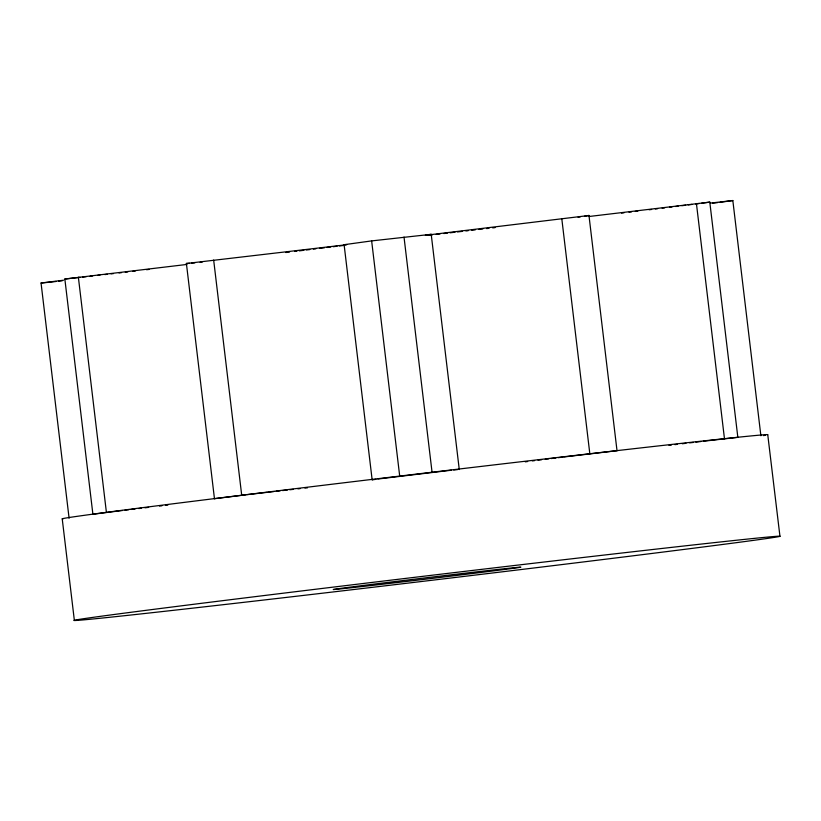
<?xml version="1.0" encoding="UTF-8"?>
<svg xmlns="http://www.w3.org/2000/svg" width="821" height="821" viewBox="0 0 821 821"><rect width="100%" height="100%" fill="white"/><g stroke="black" fill="none" stroke-linecap="round" stroke-linejoin="round"><path stroke-width="1.23" d="M346.77 244.699L186.275 263.5L189.61 263.346M214.322 498.727L246.208 494.765M372.159 479.916L344.112 244.699L371.646 240.902L431.21 234.313L459.267 469.54M760.882 435.756L732.835 200.54L720.13 202.305M425.36 235.278L431.21 234.313M372.375 479.854L375.915 479.31M584.46 216.313L589.068 215.471L425.801 235.247M377.876 479.023L451.324 470.228M122.503 510.488L92.896 514.244L64.849 279.017L186.911 264.444M578.076 217.206L580.19 216.918M525.296 461.843L527.667 461.525M703.371 441.236L737.843 437.357L709.796 202.13L701.719 203.177M695.664 203.957L699.297 203.485M681.861 205.712L685.648 205.229M688.183 204.911L691.98 204.429M532.326 460.92L534.604 460.632M69.097 518.236L41.05 283.009L63.576 280.197M669.546 207.251L671.999 206.943M675.683 206.492L678.136 206.184M538.022 460.201L541.624 459.75M545.226 459.298L548.828 458.836M589.016 216.498L709.796 202.13M662.147 208.175L664.62 207.867M551.178 458.549L555.879 457.964M558.229 457.677L562.929 457.092M655.374 209.006L657.59 208.729M712.679 203.208L717.646 202.602M564.099 456.948L617.115 450.698M621.497 213.111L624.001 212.803M629.019 212.198L631.534 211.89M635.3 211.438L637.804 211.13M649.103 209.766L651.607 209.458M668.992 445.341L671.373 445.064M674.934 444.633L677.304 444.346M125.008 510.19L128.774 509.738M131.288 509.441L135.044 508.989M695.849 442.129L700.867 441.534M138.759 508.548L141.222 508.25M144.937 507.809L148.642 507.368M682.251 443.751L685.956 443.309M689.671 442.868L693.376 442.427M119.014 272.952L121.518 272.654M125.285 272.213L127.789 271.925M132.797 271.33L135.301 271.043M146.579 269.719L149.094 269.421M159.52 506.085L161.891 505.798M165.452 505.377L167.833 505.1M51.097 282.055L56.064 281.48M58.548 281.193L62.263 280.761M49.999 282.188L41.05 283.009M247.337 494.632L267.379 492.323M710.391 203.085L732.835 200.54M104.883 274.573L107.335 274.296M111.03 273.875L113.483 273.588M97.545 275.404L99.988 275.127M268.652 492.179L273.721 491.594M276.267 491.307L280.074 490.866M82.552 277.088L86.328 276.667M90.105 276.246L92.619 275.959M282.609 490.578L287.391 490.045M289.782 489.768L293.364 489.367M297.9 488.864L300.168 488.608M80.089 277.354L64.849 279.017M200.119 262.31L202.233 262.084M304.93 488.095L307.475 487.838M191.734 263.161L194.895 262.853M453.685 469.981L457.543 469.622M344.112 244.699L346.38 244.535M779.95 536.318A355.349 2.484 -6.8 0 0 257.147 596.405A355.349 2.484 -6.8 0 0 244.442 602.255A355.349 2.484 -6.8 0 0 779.95 536.318L767.758 434.771A355.349 2.484 -6.8 0 0 408.365 475.051A355.349 2.484 -6.8 0 0 63.032 518.893M696.424 203.516L724.471 438.742M588.965 215.441L617.012 450.667M561.78 218.56L589.827 453.787M404.014 237.043L432.062 472.27M371.646 240.902L399.704 476.129M213.665 260.062L241.713 495.289M186.398 263.438L214.455 498.665M78.364 277.2L106.412 512.427M62.222 518.831L74.362 620.419M285.821 252.519A183.052 1.283 -6.8 0 1 289.567 252.057M294.636 251.431A183.052 1.283 -6.8 0 1 296.925 251.154M299.224 250.867A183.052 1.283 -6.8 0 1 303.893 250.292M306.254 250.005A183.052 1.283 -6.8 0 1 309.825 249.563M313.437 249.122A183.052 1.283 -6.8 0 1 315.859 248.825M319.523 248.383A183.052 1.283 -6.8 0 1 324.459 247.778M326.953 247.47A183.052 1.283 -6.8 0 1 330.709 247.018M333.223 246.711A183.052 1.283 -6.8 0 1 337.031 246.249M339.442 245.961A183.052 1.283 -6.8 0 1 344.05 245.397M428.921 235.278A183.052 1.283 -6.8 0 1 432.38 234.868M436.218 234.426A183.052 1.283 -6.8 0 1 440.015 233.975M443.802 233.533A183.052 1.283 -6.8 0 1 447.548 233.092M450.041 232.805A183.052 1.283 -6.8 0 1 454.967 232.23M457.42 231.943A183.052 1.283 -6.8 0 1 462.264 231.378M465.856 230.968A183.052 1.283 -6.8 0 1 468.227 230.691M471.757 230.28A183.052 1.283 -6.8 0 1 475.246 229.88M478.971 229.449A183.052 1.283 -6.8 0 1 482.789 229.008M486.555 228.577A183.052 1.283 -6.8 0 1 489.029 228.3M492.692 227.879A183.052 1.283 -6.8 0 1 495.094 227.602M765.541 435.253A355.349 2.484 -6.8 0 1 763.458 435.602M370.938 585.558A94.22 0.657 -6.8 0 0 520.052 567.332A94.22 0.657 -6.8 0 0 390.55 582.079A94.22 0.657 -6.8 0 0 370.938 585.558"/></g></svg>
